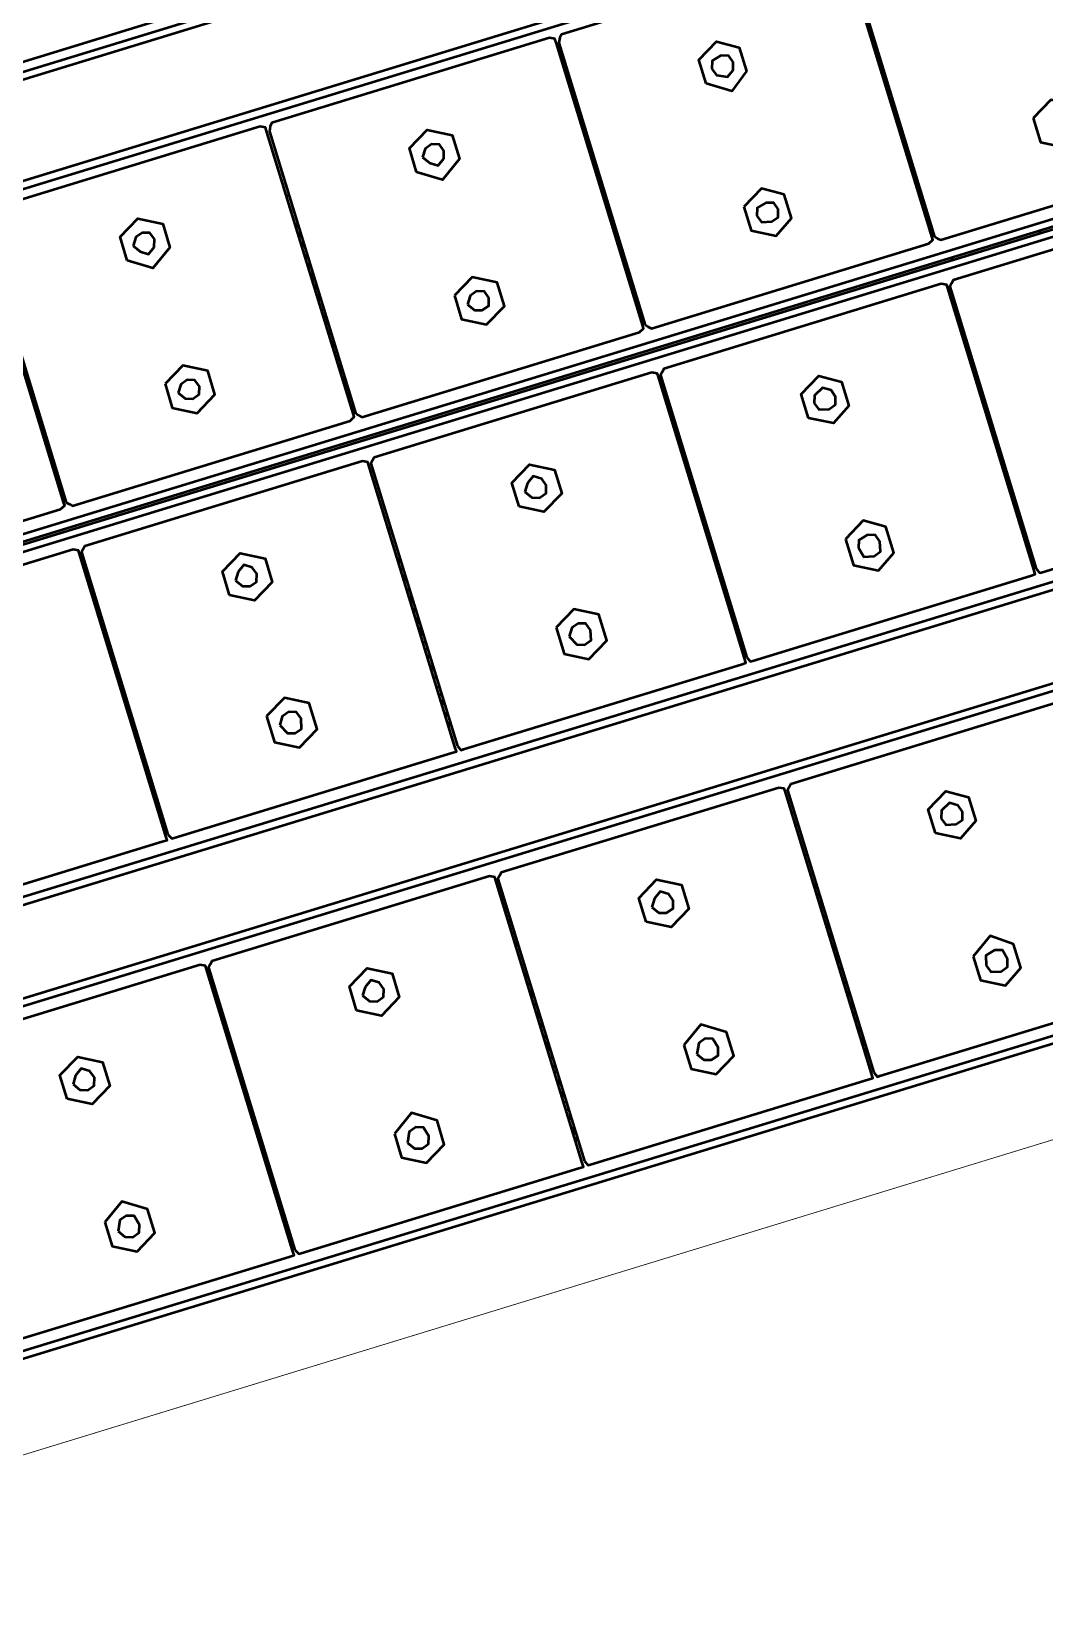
# Model space of a CAD drawing. Header units: inches. Extents: x 543393 to 2689207, y 1841861 to 9121372.
# Drawn here: x 547520.405 to 547520.957, y 1841967.262 to 1841968.128 of the extents above; entities that cross this region are included whole.
import ezdxf

# ---------------------------------------------------------------- set-up
doc = ezdxf.new("R2010")
doc.units = ezdxf.units.IN
doc.header["$MEASUREMENT"] = 0
doc.layers.add('Kich thuoc', color=8, linetype='Continuous', lineweight=18)

# ---------------------------------------------------------------- blocks, each defined once
blk = doc.blocks.new('Dan AC 220')
at = {"lineweight": 50}
for points in [[(103.23, 622.12), (28.83, 622.12), (28.83, 626.17), (28.83, 661.34), (28.83, 668.11), (3787.96, 668.11), (3787.96, 672.17), (3787.96, 958.94), (3737.91, 958.94), (3737.91, 672.17)], [(78.88, 904.83), (3737.91, 904.83)], [(128.93, 908.89), (3687.86, 908.89)], [(1259.78, 883.19), (1258.43, 883.19)], [(1259.78, 881.83), (1258.43, 881.83)], [(1259.78, 879.13), (1258.43, 879.13)], [(1259.78, 877.78), (1258.43, 877.78)], [(1424.81, 883.19), (1423.46, 883.19)], [(1424.81, 881.83), (1423.46, 881.83)], [(1424.81, 879.13), (1423.46, 879.13)], [(1424.81, 877.78), (1423.46, 877.78)], [(1589.84, 883.19), (1588.48, 883.19)], [(1589.84, 881.83), (1588.48, 881.83)], [(1589.84, 879.13), (1588.48, 879.13)], [(1589.84, 877.78), (1588.48, 877.78)], [(1259.78, 871.01), (1258.43, 871.01)], [(1259.78, 869.66), (1258.43, 869.66), (1259.78, 869.66)], [(1424.81, 871.01), (1423.46, 871.01)], [(1424.81, 869.66), (1423.46, 869.66), (1424.81, 869.66)], [(1589.84, 871.01), (1588.48, 871.01)], [(1589.84, 869.66), (1588.48, 869.66), (1589.84, 869.66)], [(1259.78, 865.6), (1258.43, 865.6)], [(1259.78, 861.54), (1258.43, 861.54)], [(1259.78, 861.54), (1258.43, 861.54), (1259.78, 861.54)], [(1259.78, 857.48), (1258.43, 857.48)], [(1424.81, 865.6), (1423.46, 865.6)], [(1424.81, 861.54), (1423.46, 861.54)], [(1424.81, 861.54), (1423.46, 861.54), (1424.81, 861.54)], [(1424.81, 857.48), (1423.46, 857.48)], [(1589.84, 865.6), (1588.48, 865.6)], [(1589.84, 861.54), (1588.48, 861.54)], [(1589.84, 861.54), (1588.48, 861.54), (1589.84, 861.54)], [(1589.84, 857.48), (1588.48, 857.48)], [(1259.78, 850.72), (1258.43, 850.72)], [(1259.78, 849.37), (1258.43, 849.37)], [(1424.81, 850.72), (1423.46, 850.72)], [(1424.81, 849.37), (1423.46, 849.37)], [(1589.84, 850.72), (1588.48, 850.72)], [(1589.84, 849.37), (1588.48, 849.37)], [(1259.78, 841.25), (1258.43, 841.25)], [(1424.81, 841.25), (1423.46, 841.25)], [(1589.84, 841.25), (1588.48, 841.25)], [(1259.78, 835.84), (1258.43, 835.84)], [(1259.78, 831.78), (1258.43, 831.78)], [(1424.81, 835.84), (1423.46, 835.84)], [(1424.81, 831.78), (1423.46, 831.78)], [(1589.84, 835.84), (1588.48, 835.84)], [(1589.84, 831.78), (1588.48, 831.78)], [(1259.78, 830.43), (1258.43, 830.43)], [(1259.78, 829.08), (1258.43, 829.08)], [(1259.78, 827.73), (1258.43, 827.73)], [(1259.78, 825.02), (1258.43, 825.02)], [(1259.78, 823.67), (1258.43, 823.67), (1259.78, 823.67)], [(1424.81, 830.43), (1423.46, 830.43)], [(1424.81, 829.08), (1423.46, 829.08)], [(1424.81, 827.73), (1423.46, 827.73)], [(1424.81, 825.02), (1423.46, 825.02)], [(1424.81, 823.67), (1423.46, 823.67), (1424.81, 823.67)], [(1589.84, 830.43), (1588.48, 830.43)], [(1589.84, 829.08), (1588.48, 829.08)], [(1589.84, 827.73), (1588.48, 827.73)], [(1589.84, 825.02), (1588.48, 825.02)], [(1589.84, 823.67), (1588.48, 823.67), (1589.84, 823.67)], [(1259.78, 818.26), (1258.43, 818.26)], [(1259.78, 816.9), (1258.43, 816.9), (1259.78, 816.9)], [(1424.81, 818.26), (1423.46, 818.26)], [(1424.81, 816.9), (1423.46, 816.9), (1424.81, 816.9)], [(1589.84, 818.26), (1588.48, 818.26)], [(1589.84, 816.9), (1588.48, 816.9), (1589.84, 816.9)], [(1259.78, 812.85), (1258.43, 812.85)], [(1259.78, 811.49), (1258.43, 811.49)], [(1259.78, 810.14), (1258.43, 810.14)], [(1424.81, 812.85), (1423.46, 812.85)], [(1424.81, 811.49), (1423.46, 811.49)], [(1424.81, 810.14), (1423.46, 810.14)], [(1589.84, 812.85), (1588.48, 812.85)], [(1589.84, 811.49), (1588.48, 811.49)], [(1589.84, 810.14), (1588.48, 810.14)], [(1259.78, 800.67), (1258.43, 800.67)], [(1259.78, 799.32), (1258.43, 799.32)], [(1259.78, 797.97), (1258.43, 797.97)], [(1424.81, 800.67), (1423.46, 800.67)], [(1424.81, 799.32), (1423.46, 799.32)], [(1424.81, 797.97), (1423.46, 797.97)], [(1589.84, 800.67), (1588.48, 800.67)], [(1589.84, 799.32), (1588.48, 799.32)], [(1589.84, 797.97), (1588.48, 797.97)], [(1259.78, 789.85), (1258.43, 789.85), (1259.78, 789.85)], [(1259.78, 788.5), (1258.43, 788.5)], [(1424.81, 789.85), (1423.46, 789.85), (1424.81, 789.85)], [(1424.81, 788.5), (1423.46, 788.5)], [(1589.84, 789.85), (1588.48, 789.85), (1589.84, 789.85)], [(1589.84, 788.5), (1588.48, 788.5)], [(1259.78, 770.91), (1258.43, 770.91)], [(1424.81, 770.91), (1423.46, 770.91)], [(1589.84, 770.91), (1588.48, 770.91)], [(3737.91, 724.92), (78.88, 724.92)], [(1934.77, 720.86), (1087.99, 720.86)], [(3787.96, 672.17), (28.83, 672.17)], [(1094.75, 646.46), (1093.4, 646.46)], [(1094.75, 645.11), (1093.4, 645.11)], [(1094.75, 641.05), (1093.4, 641.05)], [(1259.78, 646.46), (1258.43, 646.46)], [(1259.78, 645.11), (1258.43, 645.11)], [(1259.78, 641.05), (1258.43, 641.05)], [(1424.81, 646.46), (1423.46, 646.46)], [(1424.81, 645.11), (1423.46, 645.11)], [(1424.81, 641.05), (1423.46, 641.05)], [(1589.84, 646.46), (1588.48, 646.46)], [(1589.84, 645.11), (1588.48, 645.11)], [(1589.84, 641.05), (1588.48, 641.05)], [(1094.75, 639.7), (1093.4, 639.7)], [(1094.75, 639.7), (1093.4, 639.7), (1094.75, 639.7)], [(1094.75, 634.29), (1093.4, 634.29)], [(1094.75, 632.94), (1093.4, 632.94), (1094.75, 632.94)], [(1259.78, 639.7), (1258.43, 639.7)], [(1259.78, 639.7), (1258.43, 639.7), (1259.78, 639.7)], [(1259.78, 634.29), (1258.43, 634.29)], [(1259.78, 632.94), (1258.43, 632.94), (1259.78, 632.94)], [(1424.81, 639.7), (1423.46, 639.7)], [(1424.81, 639.7), (1423.46, 639.7), (1424.81, 639.7)], [(1424.81, 634.29), (1423.46, 634.29)], [(1424.81, 632.94), (1423.46, 632.94), (1424.81, 632.94)], [(1589.84, 639.7), (1588.48, 639.7)], [(1589.84, 639.7), (1588.48, 639.7), (1589.84, 639.7)], [(1589.84, 634.29), (1588.48, 634.29)], [(1589.84, 632.94), (1588.48, 632.94), (1589.84, 632.94)], [(1094.75, 628.88), (1093.4, 628.88)], [(1094.75, 624.82), (1093.4, 624.82)], [(1094.75, 624.82), (1093.4, 624.82), (1094.75, 624.82)], [(1259.78, 628.88), (1258.43, 628.88)], [(1259.78, 624.82), (1258.43, 624.82)], [(1259.78, 624.82), (1258.43, 624.82), (1259.78, 624.82)], [(1424.81, 628.88), (1423.46, 628.88)], [(1424.81, 624.82), (1423.46, 624.82)], [(1424.81, 624.82), (1423.46, 624.82), (1424.81, 624.82)], [(1589.84, 628.88), (1588.48, 628.88)], [(1589.84, 624.82), (1588.48, 624.82)], [(1589.84, 624.82), (1588.48, 624.82), (1589.84, 624.82)], [(1094.75, 619.41), (1093.4, 619.41)], [(1094.75, 619.41), (1093.4, 619.41), (1094.75, 619.41)], [(1259.78, 619.41), (1258.43, 619.41)], [(1259.78, 619.41), (1258.43, 619.41), (1259.78, 619.41)], [(1424.81, 619.41), (1423.46, 619.41)], [(1424.81, 619.41), (1423.46, 619.41), (1424.81, 619.41)], [(1589.84, 619.41), (1588.48, 619.41)], [(1589.84, 619.41), (1588.48, 619.41), (1589.84, 619.41)], [(1094.75, 614), (1093.4, 614)], [(1094.75, 612.65), (1093.4, 612.65)], [(1259.78, 614), (1258.43, 614)], [(1259.78, 612.65), (1258.43, 612.65)], [(1424.81, 614), (1423.46, 614)], [(1424.81, 612.65), (1423.46, 612.65)], [(1589.84, 614), (1588.48, 614)], [(1589.84, 612.65), (1588.48, 612.65)], [(1094.75, 603.18), (1093.4, 603.18)], [(1094.75, 599.12), (1093.4, 599.12)], [(1259.78, 603.18), (1258.43, 603.18)], [(1259.78, 599.12), (1258.43, 599.12)], [(1424.81, 603.18), (1423.46, 603.18)], [(1424.81, 599.12), (1423.46, 599.12)], [(1589.84, 603.18), (1588.48, 603.18)], [(1589.84, 599.12), (1588.48, 599.12)], [(1094.75, 595.06), (1093.4, 595.06)], [(1094.75, 593.71), (1093.4, 593.71)], [(1094.75, 592.36), (1093.4, 592.36)], [(1094.75, 591), (1093.4, 591)], [(1259.78, 595.06), (1258.43, 595.06)], [(1259.78, 593.71), (1258.43, 593.71)], [(1259.78, 592.36), (1258.43, 592.36)], [(1259.78, 591), (1258.43, 591)], [(1424.81, 595.06), (1423.46, 595.06)], [(1424.81, 593.71), (1423.46, 593.71)], [(1424.81, 592.36), (1423.46, 592.36)], [(1424.81, 591), (1423.46, 591)], [(1589.84, 595.06), (1588.48, 595.06)], [(1589.84, 593.71), (1588.48, 593.71)], [(1589.84, 592.36), (1588.48, 592.36)], [(1589.84, 591), (1588.48, 591)], [(1094.75, 588.3), (1093.4, 588.3)], [(1094.75, 586.95), (1093.4, 586.95)], [(1094.75, 585.59), (1093.4, 585.59)], [(1094.75, 581.54), (1093.4, 581.54)], [(1259.78, 588.3), (1258.43, 588.3)], [(1259.78, 586.95), (1258.43, 586.95)], [(1259.78, 585.59), (1258.43, 585.59)], [(1259.78, 581.54), (1258.43, 581.54)], [(1424.81, 588.3), (1423.46, 588.3)], [(1424.81, 586.95), (1423.46, 586.95)], [(1424.81, 585.59), (1423.46, 585.59)], [(1424.81, 581.54), (1423.46, 581.54)], [(1589.84, 588.3), (1588.48, 588.3)], [(1589.84, 586.95), (1588.48, 586.95)], [(1589.84, 585.59), (1588.48, 585.59)], [(1589.84, 581.54), (1588.48, 581.54)], [(1094.75, 580.18), (1093.4, 580.18), (1094.75, 580.18)], [(1094.75, 576.12), (1093.4, 576.12)], [(1094.75, 574.77), (1093.4, 574.77)], [(1094.75, 573.42), (1093.4, 573.42)], [(1259.78, 580.18), (1258.43, 580.18), (1259.78, 580.18)], [(1259.78, 576.12), (1258.43, 576.12)], [(1259.78, 574.77), (1258.43, 574.77)], [(1259.78, 573.42), (1258.43, 573.42)], [(1424.81, 580.18), (1423.46, 580.18), (1424.81, 580.18)], [(1424.81, 576.12), (1423.46, 576.12)], [(1424.81, 574.77), (1423.46, 574.77)], [(1424.81, 573.42), (1423.46, 573.42)], [(1589.84, 580.18), (1588.48, 580.18), (1589.84, 580.18)], [(1589.84, 576.12), (1588.48, 576.12)], [(1589.84, 574.77), (1588.48, 574.77)], [(1589.84, 573.42), (1588.48, 573.42)], [(1094.75, 563.95), (1093.4, 563.95)], [(1259.78, 563.95), (1258.43, 563.95)], [(1424.81, 563.95), (1423.46, 563.95)], [(1589.84, 563.95), (1588.48, 563.95)], [(1094.75, 562.6), (1093.4, 562.6)], [(1094.75, 561.25), (1093.4, 561.25)], [(1259.78, 562.6), (1258.43, 562.6)], [(1259.78, 561.25), (1258.43, 561.25)], [(1424.81, 562.6), (1423.46, 562.6)], [(1424.81, 561.25), (1423.46, 561.25)], [(1589.84, 562.6), (1588.48, 562.6)], [(1589.84, 561.25), (1588.48, 561.25)], [(1094.75, 553.13), (1093.4, 553.13), (1094.75, 553.13)], [(1094.75, 551.78), (1093.4, 551.78)], [(1259.78, 553.13), (1258.43, 553.13), (1259.78, 553.13)], [(1259.78, 551.78), (1258.43, 551.78)], [(1424.81, 553.13), (1423.46, 553.13), (1424.81, 553.13)], [(1424.81, 551.78), (1423.46, 551.78)], [(1589.84, 553.13), (1588.48, 553.13), (1589.84, 553.13)], [(1589.84, 551.78), (1588.48, 551.78)], [(3787.96, 488.2), (3787.96, 485.49), (3787.96, 484.14), (28.83, 484.14), (28.83, 485.49), (28.83, 488.2), (3787.96, 488.2), (3787.96, 494.96), (3787.96, 530.13), (3787.96, 534.19), (3732.5, 534.19)], [(1094.75, 534.19), (1093.4, 534.19)], [(1259.78, 534.19), (1258.43, 534.19)], [(1424.81, 534.19), (1423.46, 534.19)], [(1589.84, 534.19), (1588.48, 534.19)], [(28.83, 478.73), (28.83, 481.44), (28.83, 482.79), (3787.96, 482.79), (3787.96, 481.44), (3787.96, 478.73), (28.83, 478.73), (28.83, 471.97), (28.83, 435.44), (28.83, 432.74), (103.23, 432.74)], [(1037.94, 482.79), (1037.94, 484.14)], [(1087.99, 482.79), (1087.99, 484.14)], [(1094.75, 455.74), (1093.4, 455.74)], [(1094.75, 454.38), (1093.4, 454.38)], [(1094.75, 451.68), (1093.4, 451.68)], [(1094.75, 450.32), (1093.4, 450.32), (1094.75, 450.32)], [(1259.78, 455.74), (1258.43, 455.74)], [(1259.78, 454.38), (1258.43, 454.38)], [(1259.78, 451.68), (1258.43, 451.68)], [(1259.78, 450.32), (1258.43, 450.32), (1259.78, 450.32)], [(1424.81, 455.74), (1423.46, 455.74)], [(1424.81, 454.38), (1423.46, 454.38)], [(1424.81, 451.68), (1423.46, 451.68)], [(1424.81, 450.32), (1423.46, 450.32), (1424.81, 450.32)], [(1589.84, 455.74), (1588.48, 455.74)], [(1589.84, 454.38), (1588.48, 454.38)], [(1589.84, 451.68), (1588.48, 451.68)], [(1589.84, 450.32), (1588.48, 450.32), (1589.84, 450.32)], [(1094.75, 448.97), (1093.4, 448.97)], [(1094.75, 444.91), (1093.4, 444.91)], [(1094.75, 443.56), (1093.4, 443.56)], [(1094.75, 442.21), (1093.4, 442.21)], [(1259.78, 448.97), (1258.43, 448.97)], [(1259.78, 444.91), (1258.43, 444.91)], [(1259.78, 443.56), (1258.43, 443.56)], [(1259.78, 442.21), (1258.43, 442.21)], [(1424.81, 448.97), (1423.46, 448.97)], [(1424.81, 444.91), (1423.46, 444.91)], [(1424.81, 443.56), (1423.46, 443.56)], [(1424.81, 442.21), (1423.46, 442.21)], [(1589.84, 448.97), (1588.48, 448.97)], [(1589.84, 444.91), (1588.48, 444.91)], [(1589.84, 443.56), (1588.48, 443.56)], [(1589.84, 442.21), (1588.48, 442.21)], [(1094.75, 438.15), (1093.4, 438.15)], [(1094.75, 434.09), (1093.4, 434.09)], [(1094.75, 434.09), (1093.4, 434.09), (1094.75, 434.09)], [(1259.78, 438.15), (1258.43, 438.15)], [(1259.78, 434.09), (1258.43, 434.09)], [(1259.78, 434.09), (1258.43, 434.09), (1259.78, 434.09)], [(1424.81, 438.15), (1423.46, 438.15)], [(1424.81, 434.09), (1423.46, 434.09)], [(1424.81, 434.09), (1423.46, 434.09), (1424.81, 434.09)], [(1589.84, 438.15), (1588.48, 438.15)], [(1589.84, 434.09), (1588.48, 434.09)], [(1589.84, 434.09), (1588.48, 434.09), (1589.84, 434.09)], [(1094.75, 430.03), (1093.4, 430.03), (1094.75, 430.03)], [(1094.75, 428.68), (1093.4, 428.68)], [(1259.78, 430.03), (1258.43, 430.03), (1259.78, 430.03)], [(1259.78, 428.68), (1258.43, 428.68)], [(1424.81, 430.03), (1423.46, 430.03), (1424.81, 430.03)], [(1424.81, 428.68), (1423.46, 428.68)], [(1589.84, 430.03), (1588.48, 430.03), (1589.84, 430.03)], [(1589.84, 428.68), (1588.48, 428.68)], [(1094.75, 417.86), (1093.4, 417.86)], [(1094.75, 416.51), (1093.4, 416.51)], [(1259.78, 417.86), (1258.43, 417.86)], [(1259.78, 416.51), (1258.43, 416.51)], [(1424.81, 417.86), (1423.46, 417.86)], [(1424.81, 416.51), (1423.46, 416.51)], [(1589.84, 417.86), (1588.48, 417.86)], [(1589.84, 416.51), (1588.48, 416.51)], [(1094.75, 413.8), (1093.4, 413.8)], [(1094.75, 409.74), (1093.4, 409.74)], [(1259.78, 413.8), (1258.43, 413.8)], [(1259.78, 409.74), (1258.43, 409.74)], [(1424.81, 413.8), (1423.46, 413.8)], [(1424.81, 409.74), (1423.46, 409.74)], [(1589.84, 413.8), (1588.48, 413.8)], [(1589.84, 409.74), (1588.48, 409.74)], [(1094.75, 404.33), (1093.4, 404.33)], [(1094.75, 401.63), (1093.4, 401.63)], [(1259.78, 404.33), (1258.43, 404.33)], [(1259.78, 401.63), (1258.43, 401.63)], [(1424.81, 404.33), (1423.46, 404.33)], [(1424.81, 401.63), (1423.46, 401.63)], [(1094.75, 397.57), (1093.4, 397.57)], [(1094.75, 396.22), (1093.4, 396.22), (1094.75, 396.22)], [(1094.75, 392.16), (1093.4, 392.16)], [(1094.75, 390.81), (1093.4, 390.81)], [(1259.78, 397.57), (1258.43, 397.57)], [(1259.78, 396.22), (1258.43, 396.22), (1259.78, 396.22)], [(1259.78, 392.16), (1258.43, 392.16)], [(1259.78, 390.81), (1258.43, 390.81)], [(1424.81, 397.57), (1423.46, 397.57)], [(1424.81, 396.22), (1423.46, 396.22), (1424.81, 396.22)], [(1424.81, 392.16), (1423.46, 392.16)], [(1424.81, 390.81), (1423.46, 390.81)], [(1094.75, 389.45), (1093.4, 389.45)], [(1094.75, 385.4), (1093.4, 385.4)], [(1094.75, 384.04), (1093.4, 384.04), (1094.75, 384.04)], [(1259.78, 389.45), (1258.43, 389.45)], [(1259.78, 385.4), (1258.43, 385.4)], [(1259.78, 384.04), (1258.43, 384.04), (1259.78, 384.04)], [(1424.81, 389.45), (1423.46, 389.45)], [(1424.81, 385.4), (1423.46, 385.4)], [(1424.81, 384.04), (1423.46, 384.04), (1424.81, 384.04)], [(1094.75, 379.98), (1093.4, 379.98)], [(1094.75, 378.63), (1093.4, 378.63)], [(1094.75, 373.22), (1093.4, 373.22)], [(1259.78, 379.98), (1258.43, 379.98)], [(1259.78, 378.63), (1258.43, 378.63)], [(1259.78, 373.22), (1258.43, 373.22)], [(1424.81, 379.98), (1423.46, 379.98)], [(1424.81, 378.63), (1423.46, 378.63)], [(1424.81, 373.22), (1423.46, 373.22)], [(1094.75, 371.87), (1093.4, 371.87), (1094.75, 371.87)], [(1094.75, 367.81), (1093.4, 367.81)], [(1094.75, 366.46), (1093.4, 366.46)], [(1259.78, 371.87), (1258.43, 371.87), (1259.78, 371.87)], [(1259.78, 367.81), (1258.43, 367.81)], [(1259.78, 366.46), (1258.43, 366.46)], [(1424.81, 371.87), (1423.46, 371.87), (1424.81, 371.87)], [(1424.81, 367.81), (1423.46, 367.81)], [(1424.81, 366.46), (1423.46, 366.46)], [(1094.75, 362.4), (1093.4, 362.4), (1094.75, 362.4)], [(1094.75, 361.05), (1093.4, 361.05)], [(1259.78, 362.4), (1258.43, 362.4), (1259.78, 362.4)], [(1259.78, 361.05), (1258.43, 361.05)], [(1424.81, 362.4), (1423.46, 362.4), (1424.81, 362.4)], [(1424.81, 361.05), (1423.46, 361.05)], [(3732.5, 344.81), (3787.96, 344.81), (3787.96, 340.76), (3787.96, 305.59), (3787.96, 298.82), (28.83, 298.82), (28.83, 294.77), (28.83, 3.94), (78.88, 3.94), (78.88, 294.77)], [(1259.78, 344.81), (1258.43, 344.81)], [(1424.81, 344.81), (1423.46, 344.81)], [(28.83, 294.77), (3787.96, 294.77)], [(78.88, 242.01), (3737.91, 242.01)], [(78.88, 237.95), (3737.91, 237.95)]]:
    blk.add_lwpolyline(points, dxfattribs=at)
for points in [[(28.83, 958.94), (3787.96, 958.94), (3787.96, 3.94), (28.83, 3.94)], [(28.83, 3.94), (3788.83, 3.94), (3788.83, 958.94), (28.83, 958.94)]]:
    blk.add_lwpolyline(points, close=True)
for points in [[(1258.43, 895.36), (1257.08, 898.07), (1255.72, 898.07), (1097.46, 898.07), (1094.75, 898.07), (1094.75, 895.36), (1094.75, 734.39), (1094.75, 733.04), (1097.46, 731.68), (1255.72, 731.68), (1257.08, 733.04), (1258.43, 734.39)], [(1423.46, 895.36), (1422.1, 898.07), (1420.75, 898.07), (1262.49, 898.07), (1259.78, 898.07), (1259.78, 895.36), (1259.78, 734.39), (1259.78, 733.04), (1262.49, 731.68), (1420.75, 731.68), (1422.1, 733.04), (1423.46, 734.39)], [(1588.48, 895.36), (1587.13, 898.07), (1585.78, 898.07), (1427.51, 898.07), (1424.81, 898.07), (1424.81, 895.36), (1424.81, 734.39), (1424.81, 733.04), (1427.51, 731.68), (1585.78, 731.68), (1587.13, 733.04), (1588.48, 734.39)], [(1753.51, 895.36), (1752.16, 898.07), (1750.81, 898.07), (1592.54, 898.07), (1589.84, 898.07), (1589.84, 895.36), (1589.84, 734.39), (1589.84, 733.04), (1592.54, 731.68), (1750.81, 731.68), (1752.16, 733.04), (1753.51, 734.39)], [(1258.43, 876.42), (1259.78, 876.42)], [(1423.46, 876.42), (1424.81, 876.42)], [(1588.48, 876.42), (1589.84, 876.42)], [(1188.09, 850.72), (1188.09, 864.25), (1175.91, 871.01), (1165.09, 864.25), (1165.09, 850.72), (1175.91, 842.61)], [(1353.12, 850.72), (1353.12, 864.25), (1340.94, 871.01), (1328.77, 864.25), (1328.77, 850.72), (1340.94, 842.61)], [(1518.14, 850.72), (1518.14, 864.25), (1505.97, 871.01), (1493.8, 864.25), (1493.8, 850.72), (1505.97, 842.61)], [(1683.17, 850.72), (1683.17, 864.25), (1671, 871.01), (1658.82, 864.25), (1658.82, 850.72), (1671, 842.61)], [(1182.68, 857.48), (1181.32, 861.54), (1175.91, 862.9), (1171.86, 861.54), (1170.5, 857.48), (1171.86, 852.07), (1175.91, 850.72), (1181.32, 852.07)], [(1347.71, 857.48), (1345, 861.54), (1340.94, 862.9), (1336.88, 861.54), (1335.53, 857.48), (1336.88, 852.07), (1340.94, 850.72), (1345, 852.07)], [(1512.73, 857.48), (1510.03, 861.54), (1505.97, 862.9), (1501.91, 861.54), (1500.56, 857.48), (1501.91, 852.07), (1505.97, 850.72), (1510.03, 852.07)], [(1677.76, 857.48), (1675.06, 861.54), (1671, 862.9), (1666.94, 861.54), (1665.59, 857.48), (1666.94, 852.07), (1671, 850.72), (1675.06, 852.07)], [(1258.43, 856.13), (1259.78, 856.13)], [(1423.46, 856.13), (1424.81, 856.13)], [(1588.48, 856.13), (1589.84, 856.13)], [(1258.43, 843.96), (1259.78, 843.96)], [(1423.46, 843.96), (1424.81, 843.96)], [(1588.48, 843.96), (1589.84, 843.96)], [(1258.43, 806.08), (1259.78, 806.08)], [(1423.46, 806.08), (1424.81, 806.08)], [(1588.48, 806.08), (1589.84, 806.08)], [(1258.43, 793.91), (1259.78, 793.91)], [(1423.46, 793.91), (1424.81, 793.91)], [(1588.48, 793.91), (1589.84, 793.91)], [(1188.09, 780.38), (1188.09, 766.85), (1175.91, 760.09), (1165.09, 766.85), (1165.09, 780.38), (1175.91, 787.14)], [(1353.12, 780.38), (1353.12, 766.85), (1340.94, 760.09), (1328.77, 766.85), (1328.77, 780.38), (1340.94, 787.14)], [(1518.14, 780.38), (1518.14, 766.85), (1505.97, 760.09), (1493.8, 766.85), (1493.8, 780.38), (1505.97, 787.14)], [(1683.17, 780.38), (1683.17, 766.85), (1671, 760.09), (1658.82, 766.85), (1658.82, 780.38), (1671, 787.14)], [(1182.68, 773.62), (1181.32, 777.68), (1175.91, 779.03), (1171.86, 777.68), (1170.5, 773.62), (1171.86, 769.56), (1175.91, 766.85), (1181.32, 769.56)], [(1347.71, 773.62), (1345, 777.68), (1340.94, 779.03), (1336.88, 777.68), (1335.53, 773.62), (1336.88, 769.56), (1340.94, 766.85), (1345, 769.56)], [(1512.73, 773.62), (1510.03, 777.68), (1505.97, 779.03), (1501.91, 777.68), (1500.56, 773.62), (1501.91, 769.56), (1505.97, 766.85), (1510.03, 769.56)], [(1677.76, 773.62), (1675.06, 777.68), (1671, 779.03), (1666.94, 777.68), (1665.59, 773.62), (1666.94, 769.56), (1671, 766.85), (1675.06, 769.56)], [(1093.4, 658.64), (1092.05, 661.34), (1090.69, 661.34), (932.43, 661.34), (929.72, 661.34), (929.72, 658.64), (929.72, 497.67), (929.72, 496.32), (932.43, 494.96), (1090.69, 494.96), (1092.05, 496.32), (1093.4, 497.67)], [(1258.43, 658.64), (1257.08, 661.34), (1255.72, 661.34), (1097.46, 661.34), (1094.75, 661.34), (1094.75, 658.64), (1094.75, 497.67), (1094.75, 496.32), (1097.46, 494.96), (1255.72, 494.96), (1257.08, 496.32), (1258.43, 497.67)], [(1423.46, 658.64), (1422.1, 661.34), (1420.75, 661.34), (1262.49, 661.34), (1259.78, 661.34), (1259.78, 658.64), (1259.78, 497.67), (1259.78, 496.32), (1262.49, 494.96), (1420.75, 494.96), (1422.1, 496.32), (1423.46, 497.67)], [(1588.48, 658.64), (1587.13, 661.34), (1585.78, 661.34), (1427.51, 661.34), (1424.81, 661.34), (1424.81, 658.64), (1424.81, 497.67), (1424.81, 496.32), (1427.51, 494.96), (1585.78, 494.96), (1587.13, 496.32), (1588.48, 497.67)], [(1753.51, 658.64), (1752.16, 661.34), (1750.81, 661.34), (1592.54, 661.34), (1589.84, 661.34), (1589.84, 658.64), (1589.84, 497.67), (1589.84, 496.32), (1592.54, 494.96), (1750.81, 494.96), (1752.16, 496.32), (1753.51, 497.67)], [(1188.09, 612.65), (1188.09, 627.53), (1175.91, 634.29), (1165.09, 627.53), (1165.09, 612.65), (1175.91, 605.88)], [(1353.12, 612.65), (1353.12, 627.53), (1340.94, 634.29), (1328.77, 627.53), (1328.77, 612.65), (1340.94, 605.88)], [(1518.14, 612.65), (1518.14, 627.53), (1505.97, 634.29), (1493.8, 627.53), (1493.8, 612.65), (1505.97, 605.88)], [(1182.68, 619.41), (1181.32, 624.82), (1175.91, 626.17), (1171.86, 624.82), (1170.5, 619.41), (1171.86, 615.35), (1175.91, 614), (1181.32, 615.35)], [(1347.71, 619.41), (1345, 624.82), (1340.94, 626.17), (1336.88, 624.82), (1335.53, 619.41), (1336.88, 615.35), (1340.94, 614), (1345, 615.35)], [(1512.73, 619.41), (1510.03, 624.82), (1505.97, 626.17), (1501.91, 624.82), (1500.56, 619.41), (1501.91, 615.35), (1505.97, 614), (1510.03, 615.35)], [(1093.4, 607.24), (1094.75, 607.24)], [(1258.43, 607.24), (1259.78, 607.24)], [(1423.46, 607.24), (1424.81, 607.24)], [(1588.48, 607.24), (1589.84, 607.24)], [(1093.4, 569.36), (1094.75, 569.36)], [(1258.43, 569.36), (1259.78, 569.36)], [(1423.46, 569.36), (1424.81, 569.36)], [(1588.48, 569.36), (1589.84, 569.36)], [(1093.4, 557.19), (1094.75, 557.19)], [(1258.43, 557.19), (1259.78, 557.19)], [(1423.46, 557.19), (1424.81, 557.19)], [(1588.48, 557.19), (1589.84, 557.19)], [(1188.09, 543.66), (1188.09, 530.13), (1175.91, 523.37), (1165.09, 530.13), (1165.09, 543.66), (1175.91, 550.42)], [(1353.12, 543.66), (1353.12, 530.13), (1340.94, 523.37), (1328.77, 530.13), (1328.77, 543.66), (1340.94, 550.42)], [(1518.14, 543.66), (1518.14, 530.13), (1505.97, 523.37), (1493.8, 530.13), (1493.8, 543.66), (1505.97, 550.42)], [(1182.68, 536.9), (1181.32, 540.95), (1175.91, 542.31), (1171.86, 540.95), (1170.5, 536.9), (1171.86, 532.84), (1175.91, 530.13), (1181.32, 532.84)], [(1347.71, 536.9), (1345, 540.95), (1340.94, 542.31), (1336.88, 540.95), (1335.53, 536.9), (1336.88, 532.84), (1340.94, 530.13), (1345, 532.84)], [(1512.73, 536.9), (1510.03, 540.95), (1505.97, 542.31), (1501.91, 540.95), (1500.56, 536.9), (1501.91, 532.84), (1505.97, 530.13), (1510.03, 532.84)], [(1093.4, 469.26), (1092.05, 470.61), (1090.69, 471.97), (932.43, 471.97), (929.72, 470.61), (929.72, 469.26), (929.72, 308.29), (929.72, 305.59), (932.43, 304.23), (1090.69, 304.23), (1092.05, 305.59), (1093.4, 308.29)], [(1258.43, 469.26), (1257.08, 470.61), (1255.72, 471.97), (1097.46, 471.97), (1094.75, 470.61), (1094.75, 469.26), (1094.75, 308.29), (1094.75, 305.59), (1097.46, 304.23), (1255.72, 304.23), (1257.08, 305.59), (1258.43, 308.29)], [(1423.46, 469.26), (1422.1, 470.61), (1420.75, 471.97), (1262.49, 471.97), (1259.78, 470.61), (1259.78, 469.26), (1259.78, 308.29), (1259.78, 305.59), (1262.49, 304.23), (1420.75, 304.23), (1422.1, 305.59), (1423.46, 308.29)], [(1588.48, 469.26), (1587.13, 470.61), (1585.78, 471.97), (1427.51, 471.97), (1424.81, 470.61), (1424.81, 469.26), (1424.81, 308.29), (1424.81, 305.59), (1427.51, 304.23), (1585.78, 304.23), (1587.13, 305.59), (1588.48, 308.29)], [(1753.51, 469.26), (1752.16, 470.61), (1750.81, 471.97), (1592.54, 471.97), (1589.84, 470.61), (1589.84, 469.26), (1589.84, 308.29), (1589.84, 305.59), (1592.54, 304.23), (1750.81, 304.23), (1752.16, 305.59), (1753.51, 308.29)], [(1023.06, 423.27), (1023.06, 436.8), (1010.89, 443.56), (1000.06, 436.8), (1000.06, 423.27), (1010.89, 416.51)], [(1188.09, 423.27), (1188.09, 436.8), (1175.91, 443.56), (1165.09, 436.8), (1165.09, 423.27), (1175.91, 416.51)], [(1353.12, 423.27), (1353.12, 436.8), (1340.94, 443.56), (1328.77, 436.8), (1328.77, 423.27), (1340.94, 416.51)], [(1518.14, 423.27), (1518.14, 436.8), (1505.97, 443.56), (1493.8, 436.8), (1493.8, 423.27), (1505.97, 416.51)], [(1182.68, 430.03), (1181.32, 434.09), (1175.91, 435.44), (1171.86, 434.09), (1170.5, 430.03), (1171.86, 425.98), (1175.91, 424.62), (1181.32, 425.98)], [(1347.71, 430.03), (1345, 434.09), (1340.94, 435.44), (1336.88, 434.09), (1335.53, 430.03), (1336.88, 425.98), (1340.94, 424.62), (1345, 425.98)], [(1512.73, 430.03), (1510.03, 434.09), (1505.97, 435.44), (1501.91, 434.09), (1500.56, 430.03), (1501.91, 425.98), (1505.97, 424.62), (1510.03, 425.98)], [(1093.4, 423.27), (1094.75, 423.27)], [(1258.43, 423.27), (1259.78, 423.27)], [(1423.46, 423.27), (1424.81, 423.27)], [(1588.48, 423.27), (1589.84, 423.27)], [(1093.4, 402.98), (1094.75, 402.98)], [(1258.43, 402.98), (1259.78, 402.98)], [(1423.46, 402.98), (1424.81, 402.98)], [(1188.09, 352.93), (1188.09, 339.4), (1175.91, 332.64), (1165.09, 339.4), (1165.09, 352.93), (1175.91, 361.05)], [(1353.12, 352.93), (1353.12, 339.4), (1340.94, 332.64), (1328.77, 339.4), (1328.77, 352.93), (1340.94, 361.05)], [(1518.14, 352.93), (1518.14, 339.4), (1505.97, 332.64), (1493.8, 339.4), (1493.8, 352.93), (1505.97, 361.05)], [(1182.68, 346.17), (1181.32, 350.23), (1175.91, 352.93), (1171.86, 350.23), (1170.5, 346.17), (1171.86, 342.11), (1175.91, 340.76), (1181.32, 342.11)], [(1347.71, 346.17), (1345, 350.23), (1340.94, 352.93), (1336.88, 350.23), (1335.53, 346.17), (1336.88, 342.11), (1340.94, 340.76), (1345, 342.11)], [(1512.73, 346.17), (1510.03, 350.23), (1505.97, 352.93), (1501.91, 350.23), (1500.56, 346.17), (1501.91, 342.11), (1505.97, 340.76), (1510.03, 342.11)], [(1588.48, 228.48), (1587.13, 231.19), (1585.78, 232.54), (1427.51, 232.54), (1424.81, 231.19), (1424.81, 228.48), (1424.81, 67.51), (1424.81, 66.16), (1427.51, 64.81), (1585.78, 64.81), (1587.13, 66.16), (1588.48, 67.51)]]:
    blk.add_lwpolyline(points, close=True, dxfattribs=at)
blk = doc.blocks.new('NDK1')
blk.add_blockref('Dan AC 220', (240604.38, 56712.7))

msp = doc.modelspace()

# ---------------------------------------------------------------- block references
at = {"layer": 'Kich thuoc', "xscale": 0.001, "yscale": 0.001, "zscale": 0.001, "rotation": 197.0123114188912}
msp.add_blockref('NDK1', (547735.28829, 1842093.41127), dxfattribs=at)

doc.saveas('drawing.dxf')
